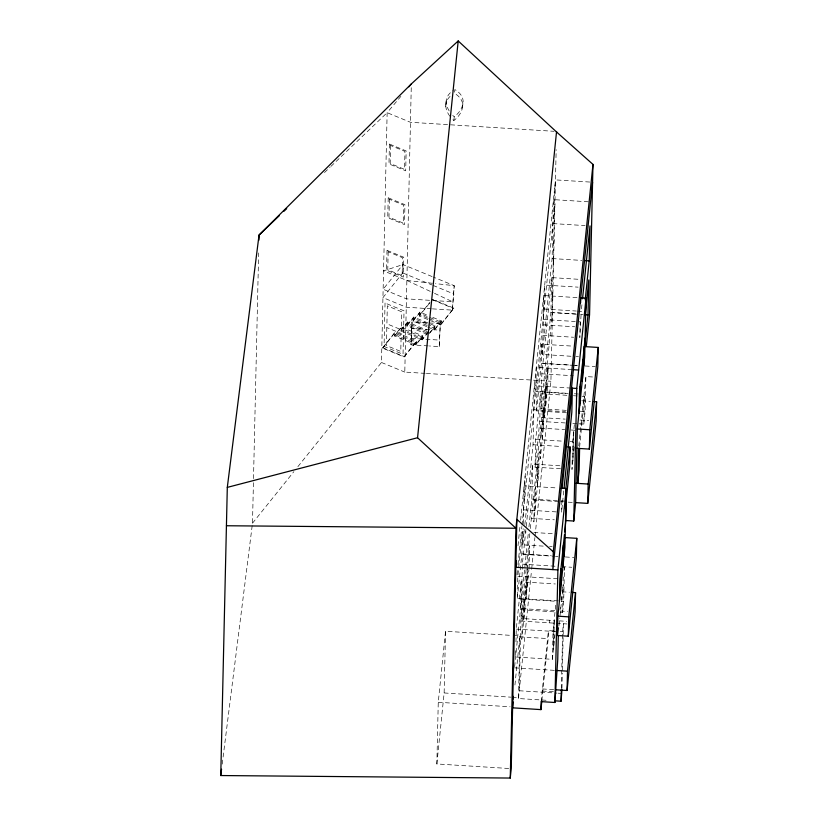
<?xml version="1.0" encoding="UTF-8"?>
<svg xmlns="http://www.w3.org/2000/svg" width="819" height="819" viewBox="0 0 819 819"><rect width="100%" height="100%" fill="white"/><g stroke="black" fill="none" stroke-linecap="round" stroke-linejoin="round"><path stroke-width="0.61" stroke-dasharray="4.09 3.07" d="M222.205 764.127L252.498 523.208L253.491 479.873M253.511 478.603L258.64 252.948M297.881 466.656L381.47 362.479L387.141 112.684L400.849 96.386M382.565 348.126L394.563 333.169L416.062 342.025L404.064 356.982L382.565 348.126L395.096 332.053L416.595 340.909L416.533 343.714L395.024 334.858L395.096 332.053M394.492 335.974L400.757 328.173L422.256 337.029L416.001 344.83L394.492 335.974L394.563 333.169M428.46 332.033L422.194 339.834L400.696 330.978L400.757 328.173M428.204 331.9L422.727 338.718L401.228 329.862L401.668 311.773L387.315 305.856L386.906 323.822L401.269 329.74M431.193 308.794L406.265 307.227L382.944 297.625L402.753 272.932L402.948 264.568L383.548 270.864L406.869 280.467L433.149 292.711M404.064 356.982L416.595 340.909M425.122 373.362L404.791 372.082L411.271 86.486M427.262 334.377L406.889 325.993L406.951 323.177L427.323 331.572M426.658 332.79L407.422 324.867L407.483 322.062L426.719 329.985M428.194 345.894L410.984 344.819L412.018 321.877L440.294 323.659L439.25 346.591L429.422 345.976M410.984 344.819L412.018 321.877M426.668 326.586L413.083 320.997L413.145 318.181L427.866 324.242M427.201 325.471L413.615 319.871L413.677 317.066L435.186 325.921L435.124 328.736L428.327 325.931M416.001 344.83L416.062 342.025M419.277 316.001L419.348 313.196L440.847 322.051L440.786 324.856L419.277 316.001L430.016 302.61M427.733 318.141L419.809 314.885L419.881 312.07L427.794 315.335M422.194 339.834L422.256 337.029M422.727 338.718L422.788 335.913L401.29 327.057L395.024 334.858M427.794 327.057L434.592 329.852L434.654 327.047L428.992 324.713M439.25 346.591L440.294 323.659M428.869 318.611L441.318 323.74L441.38 320.935L432.33 317.199M508.701 768.478L436.855 763.963L438.257 702.262L445.536 631.265L512.336 635.452M432.432 308.865L452.375 310.125L454.217 285.677L433.241 277.037M436.855 763.963L444.133 692.966L445.536 631.265M440.786 324.856L453.839 308.139L432.33 299.283M452.375 310.125L454.217 285.677L435.524 283.62M515.775 650.675L515.632 657.012L552.385 659.326L554.903 634.766M515.97 641.799L516.267 629.105L521.109 581.807L555.323 583.957M558.149 600.89L517.311 598.32L517.813 576.248L522.368 531.777L528.746 532.176M546.027 700.265L518.478 698.535L519.891 635.933L513.595 635.534M521.109 581.807L520.474 609.715L557.227 612.028M517.311 598.32L521.867 553.849L522.368 531.777M529.811 533.63L520.853 621.058L519.277 690.755L556.848 693.109M559.807 465.765L532.606 464.056L522.348 564.158L521.119 618.468L554.391 620.556M543.212 546.109L522.788 544.83L523.157 528.593M523.269 523.597L524.129 485.892L557.514 487.991M524.59 500.02L525.133 476.054M522.327 616.646L521.805 639.383L524.938 608.179M523.72 620.085L524.201 598.894M523.863 618.724L524.344 597.532M524.979 608.476L525.491 585.739L522.358 616.932M526.422 576.678L525.911 599.406L528.92 569.41M525.972 598.157L527.436 566.779M527.057 587.612L527.671 565.059M529.074 568.499L529.586 545.771L527.538 566.42M528.961 526.914L531.818 499.037L532.606 464.056M524.866 524.559L533.046 444.727L534.387 385.79L570.239 388.042M534.346 499.242L533.834 521.979L538.656 474.273M560.524 468.765L535.073 467.168L535.708 439.465L540.397 393.642L568.386 395.403M566.431 412.776L536.517 410.892L536.947 391.748L541.82 344.195L571.744 346.068M534.971 510.278L535.626 487.407M537.459 485.933L537.94 464.742M537.633 484.264L538.114 463.073M535.073 467.168L539.772 421.345L540.397 393.642M538.718 474.303L539.23 451.566L534.408 499.273M536.517 410.892L541.379 363.339L541.82 344.195M566.226 410.35L541.062 408.763L541.85 373.781L551.709 277.61L578.91 279.32M570.966 356.255L542.291 354.453L544.707 285.063L578.081 287.152M542.229 439.445L542.823 418.314M543.488 427.774L543.97 406.572L540.806 437.479L540.325 458.681L543.458 427.538L543.898 407.77L540.837 437.715M544.574 416.625L545.024 396.867L548.085 366.922M545.649 406.091L546.099 386.333M545.792 404.719L546.242 384.961M547.676 386.916L548.157 365.724L544.983 396.631L544.502 417.823L547.635 386.681M541.062 408.763L550.911 312.592L551.709 277.61M542.291 354.453L552.119 258.558L553.46 199.621L590.55 201.945M551.945 317.537L554.954 184.961M535.022 536.271L550.911 381.265L556.162 149.642M541.85 700.736L548.218 638.605L548.402 630.62L554.33 630.999M552.385 659.326L553.02 631.418L555.906 603.163M553.409 649.272L554.043 621.365M553.767 645.853L554.402 617.946M561.844 500.89L561.588 512.233L563.789 490.694M560.442 612.223L562.592 612.366L563.226 584.459L559.909 616.82M561.343 688.544L562.643 631.521L563.441 623.73L562.346 671.887M562.592 612.366L563.677 601.781L564.465 566.809L571.713 567.26M561.967 688.359L562.315 673.157M574.365 424.59L572.604 441.789L571.969 469.482L573.218 457.34L573.843 429.637M572.87 460.667L573.505 432.964M579.627 447.266L584.438 396.406L582.053 396.263M579.043 423.812L583.814 424.109L584.438 396.406M583.814 424.109L585.094 411.527L585.892 376.556L594.318 377.078M445.823 104.545L446.212 100.788M449.846 116.185A34.47 24.253 5.8 0 1 445.782 106.47L446.171 102.723A23.444 16.493 5.8 0 1 452.825 90.755M453.849 120.506L454.238 116.748A35.688 25.102 5.8 0 0 462.919 103.593A20.332 14.302 5.8 0 0 454.852 89.558L454.463 93.315A20.332 14.302 5.8 0 1 462.53 107.35A35.688 25.102 5.8 0 1 453.849 120.506A34.47 24.253 5.8 0 1 451.044 117.68M462.53 107.35L462.919 103.593M518.007 545.649L520.085 525.307M520.608 520.219L555.477 179.893L590.089 182.064M516.943 574.703L517.465 569.614M517.987 564.526L521.887 526.382M522.02 525.112L554.934 203.849M522.788 544.83L524.344 529.627M553.624 243.898L554.135 238.831M553.183 263.227L553.705 258.159M514.639 666.635L528.439 531.981M552.385 298.208L552.907 293.141M530.333 528.542L552.467 312.469L575.962 313.943M514.936 685.012L519.891 635.933M518.478 698.535L531.511 570.577M531.644 569.307L534.899 537.54M541.124 701.627L548.402 630.62M549.191 622.839L549.457 620.249M581.51 308.835L582.022 303.808M573.863 451.023L574.385 445.976M560.032 610.063L560.298 607.514M561.076 599.877L561.465 596.068M561.988 590.98L562.377 587.162M563.032 580.794L563.421 576.986M564.076 570.618L564.465 566.809M559.019 625.532L559.776 618.058M578.787 445.894L585.892 376.556M401.228 329.862L407.483 322.062M400.696 330.978L406.951 323.177M407.422 324.867L413.677 317.066M406.889 325.993L413.145 318.181M413.615 319.871L419.881 312.07M413.083 320.997L419.348 313.196M252.498 523.208L293.898 471.611M419.809 314.885L429.985 302.201M416.533 343.714L422.788 335.913M428.921 333.722L435.186 325.921M429.955 332.893L434.654 327.047M435.124 328.736L441.38 320.935M434.592 329.852L440.847 322.051M441.318 323.74L453.839 308.139M324.478 172.543L330.006 167.271M330.927 166.39L387.141 112.684L410.462 122.287L554.033 131.306M552.907 223.577L585.053 225.604M552.119 258.558L581.787 260.422M577.016 297.614L543.632 295.516L543.089 319.482L575.235 321.498M544.154 309.019L576.3 311.036M577.538 311.118L581.255 311.353L579.821 337.643L580.18 321.806L576.474 321.57M550.911 312.592L579.35 314.373M580.589 314.455L583.056 314.609M543.796 324.846L574.713 326.791M542.731 335.309L573.638 337.254M411.353 328.347L439.629 330.118M411.65 338.349L439.916 340.12M575.952 356.572L578.449 356.726M542.925 363.329L571.365 365.11M572.604 365.192L577.549 365.499M585.094 365.98L595.259 366.615M541.379 363.339L573.802 365.376M575.051 365.458L577.538 365.612M572.123 369.635L536.271 367.383L535.728 391.339L568.14 393.376M541.85 373.781L573.31 375.757M426.392 373.444L550.911 381.265M574.375 393.775L578.112 394M536.947 391.748L568.12 393.704M573.474 395.72L577.293 395.956M581.705 400.788L590.397 401.341M580.067 411.21L585.094 411.527M533.834 409.756L565.509 411.742M541.697 417.639L565.182 419.113M580.026 420.045L588.718 420.587M539.772 421.345L565.212 422.942M572.85 423.423L576.668 423.658M540.622 428.091L564.69 429.606M571.027 430.006L574.825 430.241M535.708 439.465L563.697 441.226M570.055 441.625L572.604 441.789M533.046 444.727L561.486 446.519M531.818 499.037L559.879 500.798M561.158 500.88L564.987 501.126M533.261 499.959L559.438 501.607M560.687 501.678L563.185 501.842M568.171 502.149L574.406 502.538M523.587 509.848L559.049 512.08M531.377 518.366L554.34 519.809M533.855 532.504L556.828 533.937M549.59 546.519L552.139 546.672M521.867 553.849L551.218 555.691M523.361 554.33L554.268 556.265M555.507 556.347L557.974 556.5M565.345 556.961L573.904 557.504M522.348 564.158L556.807 566.328M517.813 576.248L558.65 578.818M561.957 591.779L569.369 592.25M521.56 599.139L556.019 601.3M561.117 601.627L563.677 601.781M522.123 608.63L556.572 610.8M560.278 611.035L567.7 611.496M559.316 620.863L566.717 621.334M520.853 621.058L555.128 623.208M556.316 623.29L566.902 623.955M560.268 631.367L562.643 631.521M516.267 629.105L557.309 631.684M519.87 636.834L548.218 638.605M514.516 667.833L556.633 670.485M542.424 688.943L553.695 689.649M542.209 691.052L553.48 691.758M558.097 693.191L561.854 693.427M444.133 692.966L510.933 697.164M512.192 697.245L518.499 697.634M438.257 702.262L510.104 706.777M406.869 280.467L434.275 283.487M432.074 276.556L402.948 264.568L383.138 289.25L406.449 298.853L452.569 301.75L434.285 293.233M402.753 272.932L431.889 284.93M433.046 285.411L454.023 294.052M432.319 299.744L453.828 308.599M382.575 347.655L404.074 356.511M381.47 362.479L404.791 372.082M454.238 116.748A34.47 24.253 5.8 0 1 452.764 115.366M449.181 110.893A34.47 24.253 5.8 0 1 446.171 102.723M445.782 106.47A23.444 16.493 5.8 0 1 450.645 95.884M385.043 303.03L384.06 346.447L403.04 354.269L404.023 310.851L385.043 303.03M387.018 250.348L386.568 270.219L403.286 277.109L403.736 257.227L387.018 250.348M388.206 197.799L387.756 217.67L404.484 224.56L404.934 204.678L388.206 197.799M389.424 144.042L388.974 163.923L405.702 170.813L406.152 150.931L389.424 144.042M388.175 251.791L387.766 269.748L402.129 275.665L402.538 257.698L388.175 251.791M389.373 199.232L388.964 217.199L403.317 223.116L403.726 205.149L389.373 199.232M390.591 145.485L390.182 163.452L404.545 169.369L404.944 151.402L390.591 145.485M386.814 327.569L386.414 345.536L400.767 351.443L401.177 333.476L386.814 327.569"/><path stroke-width="1.23" d="M592.567 182.217L552.886 569.594L553.286 551.781L516.881 519.369L511.22 768.642L510.257 778.05L220.761 775.542L227.303 487.387L259.039 235.053L411.333 83.927L458.2 40.95L556.562 131.992L592.976 164.404L589.557 314.803L586.312 346.478M258.927 240.162L259.039 235.053L279.32 215.684M510.257 778.05L515.929 528.255L556.572 131.47M513.144 701.863L512.602 707.831L540.939 709.612L541.124 701.627L554.893 702.487L557.739 659.664L558.292 635.564M554.893 702.487L557.903 569.911L566.246 488.533L561.22 488.216M564.557 537.561L576.781 538.329L576.351 557.657L568.304 636.189L557.432 635.503L557.872 616.175L564.905 547.481L566.246 488.533M559.428 600.972L559.93 578.9L564.486 534.418L563.984 556.49M560.268 592.782L560.769 570.71M560.462 590.816L560.964 568.744M562.858 567.413L563.359 545.352M563.062 565.448L563.564 543.376M554.801 700.818L561.056 701.207L561.322 689.803M561.947 689.629L561.056 701.207M564.649 531.971L565.827 520.536L566.257 501.208L565.479 508.834M567.659 446.908L570.137 447.061L569.696 466.39L565.53 507.074M556.193 689.813L567.065 690.489L567.506 671.16L575.552 592.639L571.846 592.403M568.304 636.189L568.744 616.861L576.781 538.329M565.827 520.536L573.761 521.027L576.771 388.452L586.025 298.177L580.722 297.85L580.61 302.887M573.761 521.027L575.644 502.62L577.323 428.982L584.684 357.115L586.025 298.177M578.9 413.554L579.34 394.41L585.114 337.971M578.531 448.413L577.733 483.394L579.115 469.932L579.606 448.525M575.552 592.639L575.112 611.967L567.065 690.489M579.709 405.63L580.149 386.486M579.995 402.907L580.425 383.753M582.207 381.265L582.647 362.111M582.493 378.532L582.923 359.387M583.773 366.001L584.203 346.857M584.776 346.427L588.001 314.916L588.8 279.934L585.186 315.233M585.216 299.836L589.209 260.892L589.997 225.911L582.534 298.781M575.644 502.62L587.735 503.378L588.165 484.049L596.601 401.73L594.123 401.576M576.883 448.31L589.363 449.099L589.803 429.77L598.239 347.44L584.264 346.57M596.601 401.73L596.16 421.058L587.735 503.378M598.239 347.44L597.798 366.769L589.363 449.099M226.433 525.747L515.929 528.255L417.557 437.735L458.2 40.95M516.441 560.913L515.796 567.27L557.903 569.911M515.243 591.226L515.509 588.687M512.786 699.846L513.144 696.324M553.286 551.781L592.976 164.404M562.131 488.278L572.389 388.175L571.836 412.141L564.056 488.165M540.939 709.612L541.717 702.006M565.581 491.564L570.137 447.061M557.432 635.503L558.21 627.866M220.761 775.542L221.56 769.195M408.916 86.804L411.333 83.927M283.927 211.282L286.691 208.64M227.303 487.387L417.557 437.735M585.503 260.657L589.209 260.892M585.534 314.762L588.001 314.916M573.361 369.707L578.654 370.045M571.478 388.124L576.771 388.452M577.323 428.982L589.803 429.77M576.085 483.292L588.165 484.049M557.872 616.175L568.744 616.861M556.633 670.485L567.506 671.16"/></g></svg>
